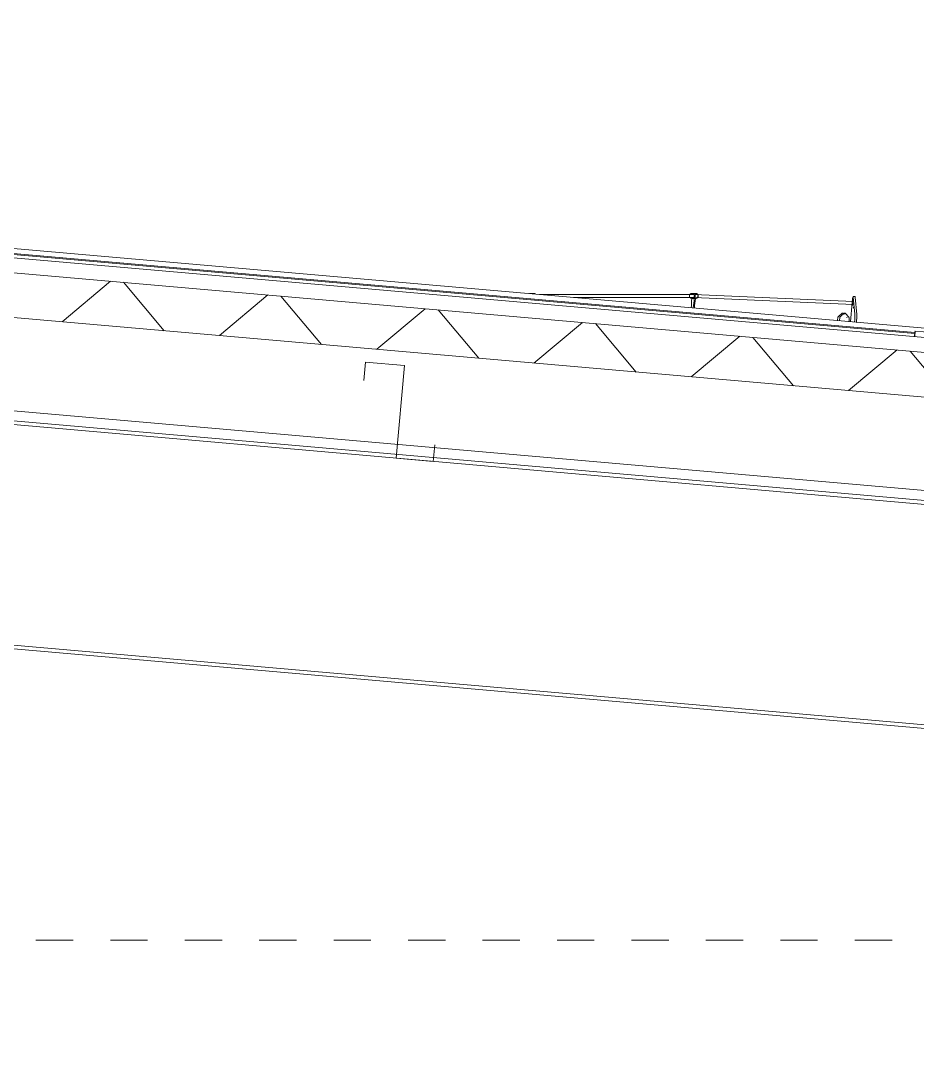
# Model space of a CAD drawing. Header units: metres. Extents: x 4238 to 4687, y -1 to 29.
# Drawn here: x 4339.73 to 4342.14, y 14.954 to 17.711 of the extents above; entities that cross this region are included whole.
import ezdxf

# ---------------------------------------------------------------- set-up
doc = ezdxf.new("R2010")
doc.units = ezdxf.units.M
doc.linetypes.add('AEC_Center', pattern=[0.024, 0.012, -0.004, 0.004, -0.004])
for name, color, linetype, lineweight in [('A-DETL', 90, 'Continuous', 13), ('A-FLOR-LEVL', 51, 'Continuous', 5), ('A-ROOF', 132, 'Continuous', 5), ('A-ROOF-PATT', 132, 'Continuous', 15), ('Q-SPCQ', 91, 'Continuous', 5), ('S-BEAM', 12, 'Continuous', 5)]:
    doc.layers.add(name, color=color, linetype=linetype, lineweight=lineweight)

# ---------------------------------------------------------------- blocks, each defined once
blk = doc.blocks.new('Structural Framing 24 - Structural Framing 1-1264814-SECTION - GRIDS C4-C5')
at = {"layer": 'S-BEAM'}
for p, q in [((4332.6823, 17.2499), (4352.4733, 15.5184)), ((4352.4733, 15.5083), (4332.6823, 17.2398)), ((4332.806, 16.6368), (4351.9323, 14.9634)), ((4351.9223, 14.9543), (4332.806, 16.6267))]:
    blk.add_line(p, q, dxfattribs=at)
blk = doc.blocks.new('Static Line_Sayfa_Metal Deck_Pan Mount - Up to 15 _ pitch - Max 2 Users-1846359-SECTION - GRIDS C4-C5')
at = {"layer": 'Q-SPCQ'}
for p, q in [((4341.11, 16.9772), (4341.099, 16.9772)), ((4341.5394, 16.9747), (4341.1244, 16.9747)), ((4341.2159, 16.9667), (4341.5394, 16.9667)), ((4341.5338, 16.9645), (4341.5328, 16.9667)), ((4341.5333, 16.9642), (4341.5335, 16.9642)), ((4341.5337, 16.9634), (4341.5338, 16.9645)), ((4341.5449, 16.9772), (4341.5338, 16.9772)), ((4341.5338, 16.9645), (4341.5408, 16.9645)), ((4341.5338, 16.9642), (4341.5449, 16.9642)), ((4341.5392, 16.9667), (4341.9682, 16.9478)), ((4341.9686, 16.9558), (4341.5395, 16.9747)), ((4341.5398, 16.9667), (4341.5408, 16.9645)), ((4341.5408, 16.9645), (4341.5407, 16.9634)), ((4341.5407, 16.9634), (4341.5437, 16.9631)), ((4341.5437, 16.9631), (4341.5438, 16.9643)), ((4341.5438, 16.9643), (4341.5451, 16.9662)), ((4341.9644, 16.952), (4341.96, 16.9017)), ((4341.9724, 16.969), (4341.9674, 16.9694)), ((4341.9722, 16.9215), (4341.9679, 16.9677)), ((4341.9729, 16.9672), (4341.9771, 16.9211)), ((4341.9681, 16.9378), (4341.9685, 16.9416)), ((4341.926, 16.9136), (4341.9252, 16.9047)), ((4341.926, 16.9136), (4341.9266, 16.9144)), ((4341.9275, 16.9149), (4341.9266, 16.9144)), ((4341.9281, 16.9156), (4341.9275, 16.9149)), ((4341.9312, 16.9136), (4341.9304, 16.9042)), ((4341.9312, 16.9136), (4341.9318, 16.9144)), ((4341.9328, 16.9149), (4341.9318, 16.9144)), ((4341.9333, 16.9156), (4341.9328, 16.9149)), ((4341.9502, 16.9136), (4341.9507, 16.9129)), ((4341.9515, 16.9123), (4341.9507, 16.9129)), ((4341.9555, 16.9136), (4341.9559, 16.9129)), ((4341.9567, 16.9123), (4341.9559, 16.9129)), ((4341.9563, 16.9019), (4341.9571, 16.9114)), ((4341.9571, 16.9114), (4341.9567, 16.9123)), ((4341.9713, 16.9017), (4341.9717, 16.9058)), ((4341.9766, 16.9054), (4341.9763, 16.9013))]:
    blk.add_line(p, q, dxfattribs=at)
at = {"layer": 'Q-SPCQ', "flags": 128}
for points in [[(4341.099, 16.9772), (4341.0987, 16.9772), (4341.0985, 16.9772), (4341.0982, 16.9772), (4341.098, 16.9771), (4341.0977, 16.9771)], [(4341.1106, 16.9772), (4341.1104, 16.9772), (4341.1101, 16.9772), (4341.11, 16.9772)], [(4341.1143, 16.9757), (4341.1141, 16.9758), (4341.1139, 16.976), (4341.1136, 16.9761), (4341.1134, 16.9763), (4341.1132, 16.9764), (4341.113, 16.9765), (4341.1127, 16.9766), (4341.1125, 16.9767), (4341.1122, 16.9768), (4341.112, 16.9769), (4341.1117, 16.977), (4341.1115, 16.9771), (4341.1112, 16.9771), (4341.111, 16.9772), (4341.1107, 16.9772), (4341.1106, 16.9772)], [(4341.5338, 16.9772), (4341.5336, 16.9772), (4341.5333, 16.9772), (4341.533, 16.9772), (4341.5328, 16.9771), (4341.5325, 16.9771), (4341.5323, 16.977), (4341.532, 16.977), (4341.5318, 16.9769), (4341.5315, 16.9768), (4341.5313, 16.9767), (4341.531, 16.9766), (4341.5308, 16.9765), (4341.5306, 16.9764), (4341.5303, 16.9762), (4341.5301, 16.9761), (4341.5299, 16.9759), (4341.5297, 16.9758), (4341.5295, 16.9756), (4341.5293, 16.9754), (4341.5291, 16.9752), (4341.529, 16.975), (4341.5288, 16.9748), (4341.5286, 16.9746), (4341.5285, 16.9744), (4341.5283, 16.9742), (4341.5282, 16.974), (4341.5281, 16.9738), (4341.528, 16.9735), (4341.5278, 16.9733), (4341.5277, 16.9731), (4341.5277, 16.9728), (4341.5276, 16.9726), (4341.5275, 16.9723), (4341.5275, 16.9721), (4341.5274, 16.9718), (4341.5274, 16.9716), (4341.5273, 16.9713), (4341.5273, 16.971), (4341.5273, 16.9708), (4341.5273, 16.9705), (4341.5273, 16.9703), (4341.5273, 16.97), (4341.5274, 16.9698), (4341.5274, 16.9695), (4341.5275, 16.9692), (4341.5275, 16.969), (4341.5276, 16.9688), (4341.5277, 16.9685), (4341.5278, 16.9683), (4341.5279, 16.968), (4341.528, 16.9678), (4341.5281, 16.9676), (4341.5283, 16.9673), (4341.5284, 16.9671), (4341.5285, 16.9669), (4341.5287, 16.9667), (4341.5289, 16.9665), (4341.529, 16.9663), (4341.5292, 16.9661), (4341.5294, 16.9659), (4341.5296, 16.9658), (4341.5298, 16.9656), (4341.53, 16.9654), (4341.5302, 16.9653), (4341.5305, 16.9652), (4341.5307, 16.965), (4341.5309, 16.9649), (4341.5311, 16.9648), (4341.5314, 16.9647), (4341.5316, 16.9646), (4341.5319, 16.9645), (4341.5321, 16.9644), (4341.5324, 16.9644), (4341.5326, 16.9643), (4341.5329, 16.9643), (4341.5332, 16.9643), (4341.5333, 16.9642)], [(4341.5449, 16.9642), (4341.5451, 16.9642), (4341.5454, 16.9642), (4341.5456, 16.9643), (4341.5459, 16.9643), (4341.5462, 16.9643), (4341.5464, 16.9644), (4341.5467, 16.9645), (4341.5469, 16.9646), (4341.5472, 16.9646), (4341.5474, 16.9647), (4341.5477, 16.9648), (4341.5479, 16.965), (4341.5481, 16.9651), (4341.5483, 16.9652), (4341.5486, 16.9654), (4341.5488, 16.9655), (4341.549, 16.9657), (4341.5492, 16.9658), (4341.5494, 16.966), (4341.5495, 16.9662), (4341.5497, 16.9664), (4341.5499, 16.9666), (4341.5501, 16.9668), (4341.5502, 16.967), (4341.5504, 16.9672), (4341.5505, 16.9674), (4341.5506, 16.9677), (4341.5507, 16.9679), (4341.5508, 16.9681), (4341.5509, 16.9684), (4341.551, 16.9686), (4341.5511, 16.9689), (4341.5512, 16.9691), (4341.5512, 16.9694), (4341.5513, 16.9696), (4341.5513, 16.9699), (4341.5513, 16.9701), (4341.5514, 16.9704), (4341.5514, 16.9706), (4341.5514, 16.9709), (4341.5514, 16.9712), (4341.5513, 16.9714), (4341.5513, 16.9717), (4341.5513, 16.9719), (4341.5512, 16.9722), (4341.5511, 16.9724), (4341.5511, 16.9727), (4341.551, 16.9729), (4341.5509, 16.9732), (4341.5508, 16.9734), (4341.5507, 16.9736), (4341.5506, 16.9739), (4341.5504, 16.9741), (4341.5503, 16.9743), (4341.5501, 16.9745), (4341.55, 16.9747), (4341.5498, 16.9749), (4341.5496, 16.9751), (4341.5495, 16.9753), (4341.5493, 16.9755), (4341.5491, 16.9757), (4341.5489, 16.9758), (4341.5487, 16.976), (4341.5485, 16.9761), (4341.5482, 16.9763), (4341.548, 16.9764), (4341.5478, 16.9765), (4341.5475, 16.9766), (4341.5473, 16.9767), (4341.5471, 16.9768), (4341.5468, 16.9769), (4341.5466, 16.977), (4341.5463, 16.9771), (4341.546, 16.9771), (4341.5458, 16.9772), (4341.5455, 16.9772), (4341.5454, 16.9772)], [(4341.5454, 16.9772), (4341.5452, 16.9772), (4341.5449, 16.9772), (4341.5449, 16.9772)], [(4341.9281, 16.9156), (4341.938, 16.9243), (4341.939, 16.9243), (4341.9393, 16.9243), (4341.9395, 16.9243), (4341.9396, 16.9243), (4341.9397, 16.9243), (4341.9397, 16.9243), (4341.9398, 16.9243), (4341.9398, 16.9243), (4341.9398, 16.9243), (4341.9398, 16.9243), (4341.9398, 16.9243), (4341.9399, 16.9243), (4341.9399, 16.9243), (4341.9399, 16.9243), (4341.9399, 16.9243), (4341.9399, 16.9243), (4341.9399, 16.9243), (4341.9399, 16.9243), (4341.9399, 16.9243), (4341.9399, 16.9243), (4341.9399, 16.9243), (4341.94, 16.9243)], [(4341.9333, 16.9156), (4341.9432, 16.9243), (4341.9442, 16.9243), (4341.9445, 16.9243), (4341.9447, 16.9243), (4341.9448, 16.9243), (4341.9449, 16.9243), (4341.9449, 16.9243), (4341.945, 16.9243), (4341.945, 16.9243), (4341.945, 16.9243), (4341.945, 16.9243), (4341.9451, 16.9243), (4341.9451, 16.9243), (4341.9451, 16.9243), (4341.9451, 16.9243), (4341.9451, 16.9243), (4341.9451, 16.9243), (4341.9451, 16.9243), (4341.9451, 16.9243), (4341.9451, 16.9243), (4341.9452, 16.9243), (4341.9452, 16.9243), (4341.9452, 16.9243)], [(4341.944, 16.9215), (4341.942, 16.9239), (4341.941, 16.9242), (4341.9407, 16.9242), (4341.9405, 16.9242), (4341.9404, 16.9243), (4341.9404, 16.9243), (4341.9403, 16.9243), (4341.9403, 16.9243), (4341.9402, 16.9243), (4341.9402, 16.9243), (4341.9402, 16.9243), (4341.9402, 16.9243), (4341.9402, 16.9243), (4341.9401, 16.9243), (4341.9401, 16.9243), (4341.9401, 16.9243), (4341.9401, 16.9243), (4341.9401, 16.9243), (4341.9401, 16.9243), (4341.9401, 16.9243), (4341.9401, 16.9243), (4341.9401, 16.9243), (4341.9401, 16.9243)], [(4341.9555, 16.9136), (4341.9472, 16.9239), (4341.9463, 16.9242), (4341.9459, 16.9242), (4341.9457, 16.9242), (4341.9456, 16.9243), (4341.9456, 16.9243), (4341.9455, 16.9243), (4341.9455, 16.9243), (4341.9455, 16.9243), (4341.9454, 16.9243), (4341.9454, 16.9243), (4341.9454, 16.9243), (4341.9454, 16.9243), (4341.9454, 16.9243), (4341.9454, 16.9243), (4341.9453, 16.9243), (4341.9453, 16.9243), (4341.9453, 16.9243), (4341.9453, 16.9243), (4341.9453, 16.9243), (4341.9453, 16.9243), (4341.9453, 16.9243), (4341.9453, 16.9243)]]:
    blk.add_lwpolyline(points, dxfattribs=at)
at = {"layer": 'Q-SPCQ'}
for centre, major_axis, ratio, start_param, end_param in [((4341.1106, 16.9707), (0, 0.00522), 0.996204, 6.195919, 6.283185), ((4341.5256, 16.9325), (0.0061, 0.0697), 0.08672, 4.814764, 5.178788), ((4341.5435, 16.9325), (0.0061, 0.0697), 0.08672, 1.119629, 1.490976), ((4341.5454, 16.9707), (0, 0.00522), 0.996204, 6.195919, 9.337512), ((4341.5393, 16.9707), (0, 0.004), 0.996204, 4.625123, 5.934119), ((4341.5394, 16.9707), (0, 0.004), 0.996204, 4.625123, 5.934119), ((4341.5464, 16.9322), (0.0061, 0.0697), 0.08672, 1.119629, 1.490962), ((4341.5394, 16.9707), (0, 0.004), 0.996204, 3.577925, 4.625123), ((4341.5454, 16.9707), (0, 0.00522), 0.996204, 3.141593, 6.195919), ((4341.9684, 16.9518), (0, 0.004), 0.996204, 1.48353, 2.792527), ((4341.9659, 16.952), (0.0015, 0.0174), 0.08672, 5.837015, 7.861597), ((4341.9684, 16.9518), (0, 0.004), 0.996204, 0.436332, 1.48353), ((4341.9659, 16.952), (0.00066, 0.00747), 0.08672, 1.840211, 4.720005), ((4341.9659, 16.952), (0.00066, 0.00747), 0.08672, 5.767202, 7.337999), ((4341.9709, 16.9516), (0.0015, 0.0174), 0.08672, 5.837015, 6.596234), ((4341.9683, 16.902), (0, 0.003), 0.996204, 4.363323, 4.625123), ((4341.9701, 16.9058), (0.0015, 0.0174), 0.08672, 4.720005, 5.837015), ((4341.9683, 16.902), (0, 0.008), 0.996204, 4.363323, 4.625123), ((4341.9751, 16.9054), (0.0015, 0.0174), 0.08672, 4.720005, 5.837015)]:
    blk.add_ellipse(centre, major_axis=major_axis, ratio=ratio, start_param=start_param, end_param=end_param, dxfattribs=at)
blk = doc.blocks.new('Static Line_Sayfa_Metal Deck_Pan Mount - Up to 15 _ pitch - Max 2 Users-1848787-SECTION - GRIDS C4-C5')
at = {"layer": 'Q-SPCQ'}
for p, q in [((4342.1323, 16.8615), (4342.1333, 16.8737)), ((4342.1327, 16.8614), (4342.1339, 16.8756)), ((4342.1334, 16.8744), (4342.1338, 16.8744)), ((4342.134, 16.8764), (4342.1336, 16.8764)), ((4342.2328, 16.8677), (4342.134, 16.8764))]:
    blk.add_line(p, q, dxfattribs=at)
for centre, start_param, end_param in [((4342.1333, 16.8734), 0, 1.318637), ((4342.1335, 16.8754), 0, 1.318637), ((4342.1339, 16.8754), 4.964548, 6.283185)]:
    blk.add_ellipse(centre, major_axis=(0.000087, 0.000996), ratio=0.002511, start_param=start_param, end_param=end_param, dxfattribs=at)
blk = doc.blocks.new('Roof Gutters1 - Roof Gutters-1884510-SECTION - GRIDS C4-C5')
at = {"layer": 'A-ROOF'}
for p, q in [((4332.7124, 17.6967), (4342.1332, 16.8724)), ((4332.7136, 17.7106), (4342.2226, 16.8786)), ((4332.7122, 17.6942), (4342.133, 16.87))]:
    blk.add_line(p, q, dxfattribs=at)

msp = doc.modelspace()

# ---------------------------------------------------------------- hatches: boundary and pattern name
at = {"layer": 'A-ROOF-PATT', "lineweight": 5}
h = msp.add_hatch(dxfattribs=at)
h.set_pattern_fill('FP_5', color=256, angle=-135, style=0, pattern_type=2)
h.set_pattern_definition([(40, (4308.7467, 10.39023), (-0.1928363, 0.2298133), []), (130, (4308.7467, 10.39023), (-0.2298133, -0.1928363), [])])
h.paths.add_polyline_path([(4352.5323, 15.791), (4352.5323, 15.9114), (4332.6844, 17.6479), (4312.8365, 15.9114), (4312.8365, 15.791), (4332.6844, 17.5274), (4352.5137, 15.7926)])

# ---------------------------------------------------------------- linework, layer by layer
at = {"layer": 'A-DETL', "lineweight": 18}
for p, q in [((4340.6571, 16.7931), (4340.6527, 16.7433)), ((4340.6571, 16.7931), (4340.7617, 16.7839)), ((4340.7617, 16.7839), (4340.7399, 16.5349)), ((4340.8395, 16.5262), (4340.8434, 16.571)), ((4340.7399, 16.5349), (4340.8395, 16.5262))]:
    msp.add_line(p, q, dxfattribs=at)
at = {"layer": 'A-FLOR-LEVL', "linetype": 'AEC_Center'}
msp.add_line((4238.5718, 15.24), (4377.8201, 15.24), dxfattribs=at)
at = {"layer": 'A-ROOF', "lineweight": 15}
for p, q in [((4342.3178, 16.8452), (4332.6844, 17.688)), ((4342.3055, 16.8061), (4332.6844, 17.6479)), ((4332.6844, 17.2765), (4352.5323, 15.54))]:
    msp.add_line(p, q, dxfattribs=at)
at = {"layer": 'A-ROOF'}
msp.add_line((4332.6844, 17.5274), (4352.5323, 15.791), dxfattribs=at)

# ---------------------------------------------------------------- block references
msp.add_blockref('Roof Gutters1 - Roof Gutters-1884510-SECTION - GRIDS C4-C5', (0, 0), dxfattribs=at)
at = {"layer": 'Q-SPCQ'}
for name in ['Static Line_Sayfa_Metal Deck_Pan Mount - Up to 15 _ pitch - Max 2 Users-1846359-SECTION - GRIDS C4-C5', 'Static Line_Sayfa_Metal Deck_Pan Mount - Up to 15 _ pitch - Max 2 Users-1848787-SECTION - GRIDS C4-C5']:
    msp.add_blockref(name, (0, 0), dxfattribs=at)
at = {"layer": 'S-BEAM'}
msp.add_blockref('Structural Framing 24 - Structural Framing 1-1264814-SECTION - GRIDS C4-C5', (0, 0), dxfattribs=at)

doc.saveas('drawing.dxf')
